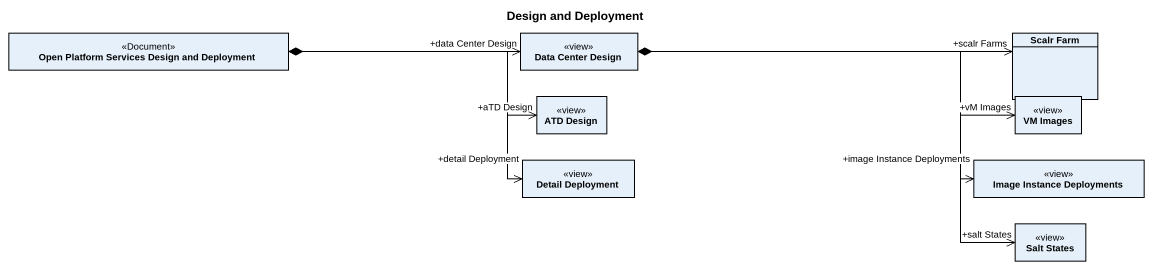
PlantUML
@startuml
title Design and Deployment
hide circle
hide empty members
class "Open Platform Services Design and Deployment" as Open_Platform_Services <<Document>>
class "Data Center Design" as Data_Center_Design <<view>>
class "Scalr Farm" as Scalr_Farm
class "ATD Design" as ATD_Design <<view>>
class "VM Images" as VM_Images <<view>>
class "Detail Deployment" as Detail_Deployment <<view>>
class "Image Instance Deployments" as Image_Instance_Deployments <<view>>
class "Salt States" as Salt_States <<view>>
Open_Platform_Services *-right-> "+data Center Design" Data_Center_Design
Open_Platform_Services *-right-> "+aTD Design" ATD_Design
Open_Platform_Services *-right-> "+detail Deployment" Detail_Deployment
Data_Center_Design *-right-> "+scalr Farms" Scalr_Farm
Data_Center_Design *-right-> "+vM Images" VM_Images
Data_Center_Design *-right-> "+image Instance Deployments" Image_Instance_Deployments
Data_Center_Design *-right-> "+salt States" Salt_States
@enduml
